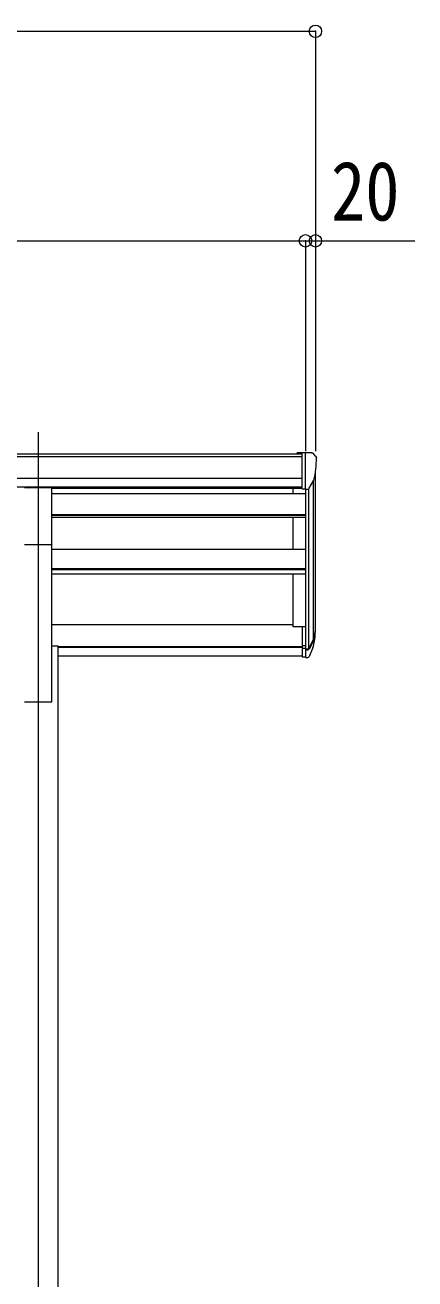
# Model space of a CAD drawing. Units: millimetres at full size; details may follow other scales. Extents: x -6988 to 7066, y -4877 to 4823.
# Drawn here: x 4370 to 5153, y -1077 to 1442 of the extents above; entities that cross this region are included whole.
import ezdxf
from ezdxf.enums import TextEntityAlignment as Align

# ---------------------------------------------------------------- set-up
doc = ezdxf.new("R2010")
doc.units = ezdxf.units.MM
doc.header["$LTSCALE"] = 25
doc.header["$PDMODE"] = 32
doc.header["$PDSIZE"] = 25
for name, color, linetype, lineweight in [('0-1_本体', 4, 'Continuous', 9), ('0-2_部品', 7, 'Continuous', 9), ('0-8_PARTS2', 2, 'Continuous', 9), ('0-A_寸法', 6, 'Continuous', 9)]:
    doc.layers.add(name, color=color, linetype=linetype, lineweight=lineweight)
doc.styles.add('ＭＳ ゴシック', font='')
doc.styles.get('ＭＳ ゴシック').set_extended_font_data('MS Gothic')

msp = doc.modelspace()

# ---------------------------------------------------------------- linework, layer by layer
at = {"layer": '0-1_本体'}
for p, q in [((2791.8, 581.11), (4926.8, 581.11)), ((2791.8, 575.77), (4926.8, 575.77)), ((2791.8, 532.24), (4926.8, 532.24)), ((4953.3, 231.6), (4953.3, 544.36)), ((2791.8, 514.57), (4926.8, 514.57)), ((4423.8, 512.19), (4926.8, 512.19)), ((4908.3, 500.94), (4908.3, 512.19)), ((4933.3, 509.73), (4933.3, 233.77)), ((4939.3, 510.21), (4939.3, 189.33)), ((4949.02, 525.56), (4949.02, 207.33)), ((4423.8, 500.94), (4933.3, 500.94)), ((4423.8, 459.01), (4933.3, 459.01)), ((4423.8, 457.51), (4933.3, 457.51)), ((4423.8, 453.31), (4933.3, 453.31)), ((4908.3, 389.58), (4908.3, 453.31)), ((4423.7, 82.35), (4423.7, 399.14)), ((4423.81, 389.58), (4933.3, 389.58)), ((4423.8, 350.14), (4933.3, 350.14)), ((4423.8, 348.66), (4933.3, 348.66)), ((4423.8, 339.41), (4933.3, 339.41)), ((4908.3, 232.94), (4908.3, 339.41)), ((4423.8, 237.74), (4908.3, 237.74)), ((4926.8, 232.94), (4908.3, 232.94)), ((4423.7, 194.92), (4435.7, 194.92)), ((4435.7, 194.92), (4435.7, -2192.54)), ((4435.7, 193.65), (4926.8, 193.65)), ((4435.7, 192.25), (4926.8, 192.25)), ((4435.7, 174.88), (4926.8, 174.88)), ((4368.7, 82.35), (4423.7, 82.35))]:
    msp.add_line(p, q, dxfattribs=at)
at = {"layer": '0-2_部品'}
for p, q in [((4926.8, 582.72), (4916.8, 582.63)), ((4916.8, 581.11), (4916.8, 582.63)), ((4926.8, 510.73), (4926.8, 582.72)), ((4945.3, 582.72), (4926.8, 582.72)), ((4933.3, 509.73), (4933.3, 582.72)), ((4945.3, 582.72), (4947.63, 582.58)), ((4948.39, 582.15), (4952.46, 576.34)), ((4955.3, 573.35), (4955.3, 572.72)), ((4368.7, 512.87), (4423.7, 512.87)), ((4423.7, 398.71), (4423.7, 512.87)), ((4926.8, 510.73), (4933.3, 510.73)), ((4933.3, 509.73), (4938.51, 510.05)), ((4940.92, 511.55), (4950.2, 527.61)), ((4368.7, 398.71), (4423.7, 398.71)), ((4926.8, 233.77), (4926.8, 172.7)), ((4926.8, 233.77), (4933.3, 233.77)), ((4933.3, 233.77), (4933.3, 171.88)), ((4939.73, 189.8), (4949.49, 208.22)), ((4950.91, 207.73), (4940.74, 188.55)), ((4926.8, 195.45), (4933.3, 195.45)), ((4926.8, 190.05), (4933.3, 190.05)), ((4933.3, 189.05), (4938.43, 189.05)), ((4933.3, 187.05), (4938.14, 187.05)), ((4948.32, 190.87), (4940.74, 173.38)), ((4926.8, 172.7), (4933.3, 172.7)), ((4933.3, 171.88), (4938.14, 171.88))]:
    msp.add_line(p, q, dxfattribs=at)
for centre, radius, start, end in [((4947.57, 581.58), 1, 35, 86.5), ((4753.3, 572.72), 202, 347.09739, 0), ((4952.3, 573.35), 3, 0, 87), ((4938.32, 513.05), 3, 273.5, 330), ((4865.35, 234.17), 88.05, 342.78929, 2.77608), ((4864.64, 229.89), 89.07, 345.58812, 5.50424), ((4820.08, 226.95), 133.22, 344.28698, 356.72013), ((4938.14, 190.05), 3, 270, 330), ((4938.43, 190.55), 1.5, 270, 330), ((4938.14, 174.88), 3, 270, 330)]:
    msp.add_arc(centre, radius, start, end, dxfattribs=at)
at = {"layer": '0-8_PARTS2'}
msp.add_line((4396.2, 624.63), (4396.2, -3038.83), dxfattribs=at)
at = {"layer": '0-A_寸法'}
for p, q in [((617.3, 1429.96), (4953.3, 1429.96)), ((4953.3, 1429.96), (4953.3, 1008.92)), ((2785.3, 1008.92), (4933.3, 1008.92)), ((4933.3, 1008.92), (4933.3, 586.29)), ((4933.3, 1008.92), (4953.3, 1008.92)), ((4953.3, 1008.92), (4953.3, 586.29)), ((4953.3, 1008.92), (5153.3, 1008.92))]:
    msp.add_line(p, q, dxfattribs=at)
for p in [(4953.3, 1429.96), (4933.3, 1008.92), (4953.3, 1008.92)]:
    msp.add_point(p, dxfattribs=at)

# ---------------------------------------------------------------- texts
at = {"layer": '0-A_寸法', "color": 7, "style": 'ＭＳ ゴシック', "width": 0.85}
msp.add_text('20', height=119.1, dxfattribs=at).set_placement((4984.55, 1013.92), align=Align.BOTTOM_LEFT)

doc.saveas('drawing.dxf')
